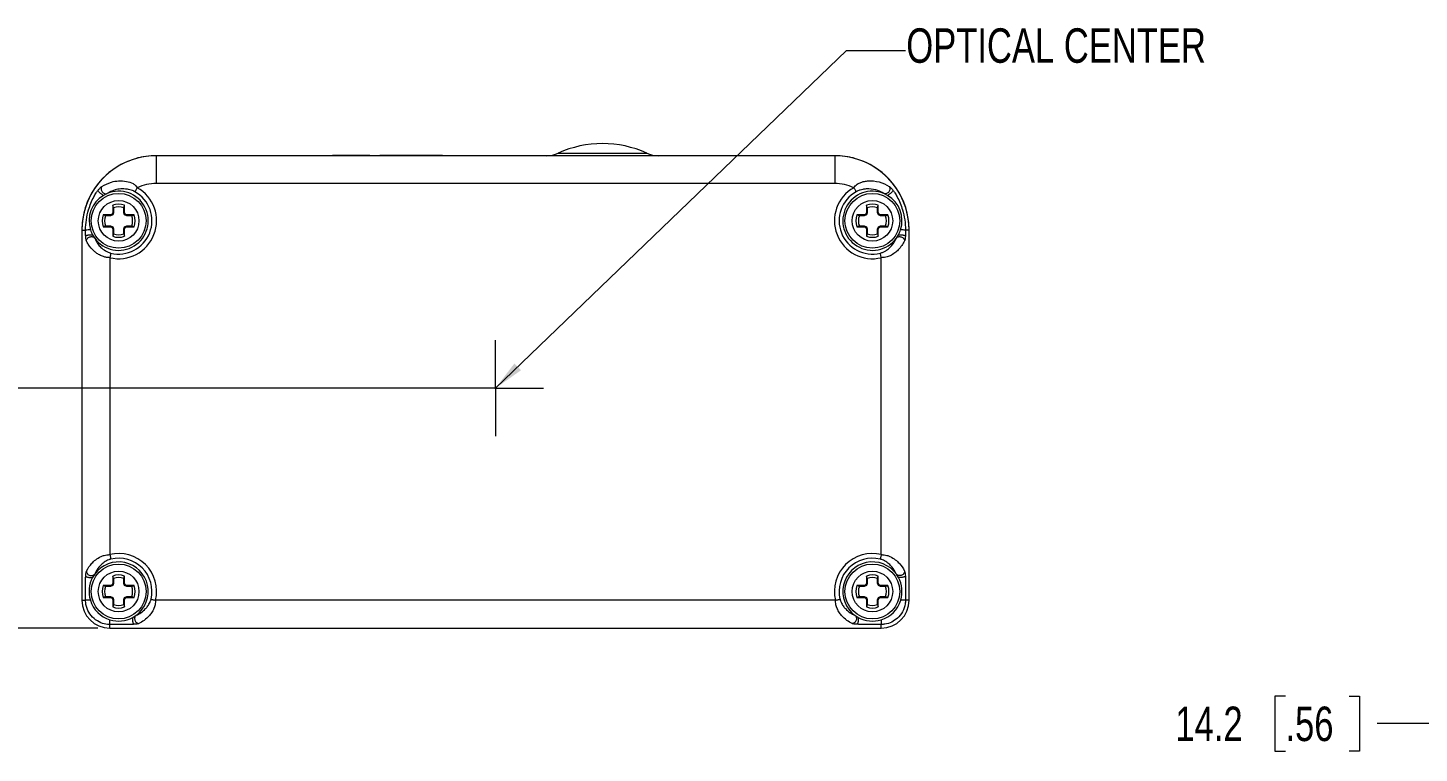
# Model space of a CAD drawing. Header units: millimetres. Extents: x 7 to 553, y 4 to 429.
# Drawn here: x 217.5 to 367, y 192.8 to 270.8 of the extents above; entities that cross this region are included whole.
import ezdxf

# ---------------------------------------------------------------- set-up
doc = ezdxf.new("R2010")
doc.units = ezdxf.units.MM
doc.styles.add('SLDTEXTSTYLE0', font='TXT', dxfattribs={"width": 0.75})
doc.dimstyles.new('SLDDIMSTYLE0', dxfattribs={"dimtxt": 3.704167, "dimasz": 3.302, "dimexe": 0, "dimexo": 0.0625, "dimgap": 0.926042, "dimtad": 0, "dimtih": 1, "dimtoh": 1, "dimdec": 1, "dimlfac": 0.5, "dimrnd": 1e-09, "dimzin": 12, "dimdsep": 46, "dimtxsty": 'SLDTEXTSTYLE0', "dimsah": 1, "dimcen": 0.09, "dimadec": 0, "dimazin": 3, "dimtfac": 1, "dimtdec": 1, "dimtofl": 0, "dimtmove": 0, "dimatfit": 3, "dimfxl": 1, "dimfrac": 2, "dimtolj": 1, "dimtzin": 12, "dimarcsym": 0})

# ---------------------------------------------------------------- blocks, each defined once
blk = doc.blocks.new('_D')
at = {"color": 7, "linetype": 'Continuous', "lineweight": 18}
for p, q in [((178.73, 249.96), (177.6, 249.96)), ((177.6, 249.96), (177.6, 244.07)), ((185.57, 249.96), (186.7, 249.96)), ((186.7, 249.96), (186.7, 244.07)), ((188.57, 247.01), (201.27, 247.01)), ((201.27, 247.01), (201.27, 232.02)), ((177.6, 244.07), (178.73, 244.07)), ((186.7, 244.07), (185.57, 244.07)), ((266.47, 232.02), (198.1, 232.02)), ((201.27, 232.02), (201.27, 206.22)), ((225.02, 206.22), (198.1, 206.22))]:
    blk.add_line(p, q, dxfattribs=at)
for points in [[(201.27, 232.02), (200.77, 228.72), (201.78, 228.72)], [(201.27, 206.22), (201.78, 209.52), (200.77, 209.52)]]:
    blk.add_solid(points, dxfattribs=at)
at = {"color": 7, "linetype": 'Continuous', "lineweight": 18, "char_height": 3.704, "attachment_point": 1, "style": 'SLDTEXTSTYLE0'}
for s, insert in [('12.9', (166.9, 248.85)), ('.51', (178.73, 248.85))]:
    blk.add_mtext(s, dxfattribs=dict(at, insert=insert))
blk = doc.blocks.new('SW_CENTERMARKSYMBOL_0')
at = {"color": 0, "linetype": 'Continuous', "lineweight": 0}
for p, q in [((0, 5.08), (0, 5.16)), ((0, 0), (0, 5.08)), ((-5.08, 0), (-5.16, 0)), ((0, 0), (-5.08, 0)), ((0, 0), (0, -5.08)), ((0, 0), (5.08, 0)), ((5.08, 0), (5.16, 0)), ((0, -5.08), (0, -5.16))]:
    blk.add_line(p, q, dxfattribs=at)
blk = doc.blocks.new('_D_10')
at = {"color": 7, "linetype": 'Continuous', "lineweight": 18}
for p, q in [((398.81, 222.27), (398.81, 192.77)), ((370.36, 212.85), (370.36, 192.77)), ((352.63, 198.89), (351.5, 198.89)), ((351.5, 198.89), (351.5, 193)), ((359.46, 198.89), (360.59, 198.89)), ((360.59, 198.89), (360.59, 193)), ((370.36, 195.95), (362.47, 195.95)), ((398.81, 195.95), (370.36, 195.95)), ((351.5, 193), (352.63, 193)), ((360.59, 193), (359.46, 193))]:
    blk.add_line(p, q, dxfattribs=at)
for points in [[(370.36, 195.95), (373.66, 195.44), (373.66, 196.46)], [(398.81, 195.95), (395.5, 196.46), (395.5, 195.44)]]:
    blk.add_solid(points, dxfattribs=at)
at = {"color": 7, "linetype": 'Continuous', "lineweight": 18, "char_height": 3.704, "attachment_point": 1, "style": 'SLDTEXTSTYLE0'}
for s, insert in [('14.2', (340.8, 197.78)), ('.56', (352.63, 197.78))]:
    blk.add_mtext(s, dxfattribs=dict(at, insert=insert))

msp = doc.modelspace()

# ---------------------------------------------------------------- linework, layer by layer
at = {"color": 7, "linetype": 'Continuous', "lineweight": 18}
for p, q in [((267.744, 232.018), (305.465, 268.322)), ((305.465, 268.322), (311.815, 268.322)), ((304.194, 257.018), (231.294, 257.018)), ((231.294, 257.018), (231.294, 254.018)), ((250.225, 257.02), (250.225, 257.018)), ((250.225, 257.02), (250.225, 257.02)), ((250.225, 257.02), (250.225, 257.018)), ((250.809, 257.02), (250.225, 257.02)), ((250.809, 257.02), (250.809, 257.018)), ((251.511, 257.02), (250.809, 257.02)), ((251.511, 257.02), (251.511, 257.018)), ((252.021, 257.02), (251.511, 257.02)), ((252.021, 257.02), (252.021, 257.018)), ((252.767, 257.02), (252.021, 257.02)), ((252.767, 257.02), (252.767, 257.018)), ((252.767, 257.02), (252.767, 257.018)), ((252.767, 257.02), (252.767, 257.02)), ((252.906, 257.02), (252.767, 257.02)), ((252.906, 257.02), (252.906, 257.018)), ((253.614, 257.02), (252.906, 257.02)), ((252.906, 257.02), (252.906, 257.018)), ((252.906, 257.02), (252.906, 257.02)), ((253.614, 257.02), (253.614, 257.018)), ((254.112, 257.02), (253.614, 257.02)), ((254.112, 257.02), (254.112, 257.018)), ((254.252, 257.02), (254.112, 257.02)), ((255.239, 257.02), (255.239, 257.018)), ((255.364, 257.02), (255.316, 257.02)), ((255.364, 257.02), (255.364, 257.018)), ((256.088, 257.02), (255.364, 257.02)), ((256.088, 257.02), (256.088, 257.018)), ((256.788, 257.02), (256.088, 257.02)), ((256.788, 257.02), (256.788, 257.018)), ((257.26, 257.02), (256.788, 257.02)), ((257.26, 257.02), (257.26, 257.018)), ((257.737, 257.02), (257.26, 257.02)), ((257.737, 257.02), (257.737, 257.018)), ((258.436, 257.02), (257.737, 257.02)), ((258.436, 257.02), (258.436, 257.018)), ((259.197, 257.02), (258.436, 257.02)), ((259.197, 257.02), (259.197, 257.018)), ((259.502, 257.02), (259.197, 257.02)), ((259.502, 257.02), (259.502, 257.018)), ((259.523, 257.02), (259.523, 257.018)), ((259.531, 257.02), (259.531, 257.018)), ((259.531, 257.02), (259.531, 257.02)), ((259.531, 257.02), (259.531, 257.018)), ((260.239, 257.02), (259.531, 257.02)), ((260.239, 257.02), (260.239, 257.018)), ((260.722, 257.02), (260.239, 257.02)), ((260.722, 257.02), (260.722, 257.018)), ((261.241, 257.02), (260.722, 257.02)), ((261.241, 257.02), (261.241, 257.018)), ((261.989, 257.02), (261.241, 257.02)), ((261.989, 257.02), (261.989, 257.018)), ((262.002, 257.02), (262.002, 257.018)), ((262.064, 257.02), (262.024, 257.02)), ((262.064, 257.02), (262.064, 257.018)), ((270.738, 257.02), (270.738, 257.018)), ((270.738, 257.02), (270.738, 257.02)), ((270.738, 257.02), (270.738, 257.018)), ((270.738, 257.02), (273.34, 257.02)), ((304.194, 257.018), (304.194, 254.018)), ((226.001, 252.945), (225.611, 252.747)), ((304.194, 254.018), (231.294, 254.018)), ((309.877, 252.747), (309.488, 252.945)), ((226.698, 251.421), (226.609, 251.679)), ((226.609, 251.679), (226.609, 250.907)), ((226.698, 251.421), (226.698, 250.889)), ((227.79, 251.421), (227.879, 251.679)), ((227.79, 250.889), (227.79, 251.421)), ((227.879, 250.907), (227.879, 251.679)), ((307.698, 251.421), (307.609, 251.679)), ((307.609, 251.679), (307.609, 250.907)), ((307.698, 251.421), (307.698, 250.889)), ((308.79, 251.421), (308.879, 251.679)), ((308.79, 250.889), (308.79, 251.421)), ((308.879, 250.907), (308.879, 251.679)), ((225.841, 250.564), (225.584, 250.653)), ((226.355, 250.653), (225.584, 250.653)), ((226.373, 250.564), (225.841, 250.564)), ((226.535, 250.727), (226.355, 250.653)), ((226.373, 250.564), (226.355, 250.653)), ((226.603, 250.659), (226.373, 250.564)), ((226.609, 250.907), (226.535, 250.727)), ((226.603, 250.659), (226.535, 250.727)), ((226.698, 250.889), (226.603, 250.659)), ((226.698, 250.889), (226.609, 250.907)), ((227.79, 250.889), (227.879, 250.907)), ((227.886, 250.659), (227.79, 250.889)), ((227.954, 250.727), (227.879, 250.907)), ((227.886, 250.659), (227.954, 250.727)), ((228.116, 250.564), (227.886, 250.659)), ((228.133, 250.653), (227.954, 250.727)), ((228.116, 250.564), (228.133, 250.653)), ((228.648, 250.564), (228.116, 250.564)), ((228.905, 250.653), (228.133, 250.653)), ((228.648, 250.564), (228.905, 250.653)), ((306.841, 250.564), (306.584, 250.653)), ((307.355, 250.653), (306.584, 250.653)), ((307.373, 250.564), (306.841, 250.564)), ((307.535, 250.727), (307.355, 250.653)), ((307.373, 250.564), (307.355, 250.653)), ((307.603, 250.659), (307.373, 250.564)), ((307.609, 250.907), (307.535, 250.727)), ((307.603, 250.659), (307.535, 250.727)), ((307.698, 250.889), (307.603, 250.659)), ((307.698, 250.889), (307.609, 250.907)), ((308.79, 250.889), (308.879, 250.907)), ((308.886, 250.659), (308.79, 250.889)), ((308.954, 250.727), (308.879, 250.907)), ((308.886, 250.659), (308.954, 250.727)), ((309.116, 250.564), (308.886, 250.659)), ((309.133, 250.653), (308.954, 250.727)), ((309.116, 250.564), (309.133, 250.653)), ((309.648, 250.564), (309.116, 250.564)), ((309.905, 250.653), (309.133, 250.653)), ((309.648, 250.564), (309.905, 250.653)), ((223.294, 249.018), (223.294, 248.668)), ((223.294, 249.018), (223.294, 209.218)), ((223.294, 249.018), (223.686, 249.018)), ((224.445, 248.509), (224.672, 248.148)), ((225.841, 249.472), (225.584, 249.383)), ((225.584, 249.383), (226.355, 249.383)), ((225.841, 249.472), (226.373, 249.472)), ((226.373, 249.472), (226.355, 249.383)), ((226.355, 249.383), (226.535, 249.309)), ((226.373, 249.472), (226.603, 249.377)), ((226.603, 249.377), (226.535, 249.309)), ((226.535, 249.309), (226.609, 249.129)), ((226.603, 249.377), (226.698, 249.147)), ((226.698, 249.147), (226.609, 249.129)), ((226.609, 249.129), (226.609, 248.357)), ((226.698, 248.615), (226.609, 248.357)), ((226.698, 249.147), (226.698, 248.615)), ((227.79, 249.147), (227.886, 249.377)), ((227.79, 249.147), (227.879, 249.129)), ((227.79, 248.615), (227.79, 249.147)), ((227.79, 248.615), (227.879, 248.357)), ((227.879, 249.129), (227.954, 249.309)), ((227.879, 248.357), (227.879, 249.129)), ((227.886, 249.377), (228.116, 249.472)), ((227.886, 249.377), (227.954, 249.309)), ((227.954, 249.309), (228.133, 249.383)), ((228.116, 249.472), (228.133, 249.383)), ((228.116, 249.472), (228.648, 249.472)), ((228.133, 249.383), (228.905, 249.383)), ((228.648, 249.472), (228.905, 249.383)), ((306.841, 249.472), (306.584, 249.383)), ((306.584, 249.383), (307.355, 249.383)), ((306.841, 249.472), (307.373, 249.472)), ((307.373, 249.472), (307.355, 249.383)), ((307.355, 249.383), (307.535, 249.309)), ((307.373, 249.472), (307.603, 249.377)), ((307.603, 249.377), (307.535, 249.309)), ((307.535, 249.309), (307.609, 249.129)), ((307.603, 249.377), (307.698, 249.147)), ((307.698, 249.147), (307.609, 249.129)), ((307.609, 249.129), (307.609, 248.357)), ((307.698, 248.615), (307.609, 248.357)), ((307.698, 249.147), (307.698, 248.615)), ((308.79, 249.147), (308.886, 249.377)), ((308.79, 249.147), (308.879, 249.129)), ((308.79, 248.615), (308.79, 249.147)), ((308.79, 248.615), (308.879, 248.357)), ((308.879, 249.129), (308.954, 249.309)), ((308.879, 248.357), (308.879, 249.129)), ((308.886, 249.377), (309.116, 249.472)), ((308.886, 249.377), (308.954, 249.309)), ((308.954, 249.309), (309.133, 249.383)), ((309.116, 249.472), (309.133, 249.383)), ((309.116, 249.472), (309.648, 249.472)), ((309.133, 249.383), (309.905, 249.383)), ((309.648, 249.472), (309.905, 249.383)), ((310.816, 248.148), (311.044, 248.509)), ((312.194, 249.018), (311.803, 249.018)), ((312.194, 248.668), (312.194, 249.018)), ((312.194, 209.218), (312.194, 249.018)), ((223.294, 248.145), (223.294, 212.031)), ((312.194, 212.031), (312.194, 248.145)), ((226.294, 246.051), (226.294, 214.125)), ((309.194, 214.125), (309.194, 246.051)), ((223.294, 211.508), (223.294, 209.218)), ((224.672, 212.028), (224.444, 211.665)), ((226.535, 210.867), (226.355, 210.793)), ((226.609, 211.047), (226.535, 210.867)), ((226.603, 210.799), (226.535, 210.867)), ((226.698, 211.029), (226.603, 210.799)), ((226.698, 211.561), (226.609, 211.819)), ((226.609, 211.819), (226.609, 211.047)), ((226.698, 211.029), (226.609, 211.047)), ((226.698, 211.561), (226.698, 211.029)), ((227.79, 211.561), (227.879, 211.819)), ((227.79, 211.029), (227.79, 211.561)), ((227.79, 211.029), (227.879, 211.047)), ((227.886, 210.799), (227.79, 211.029)), ((227.879, 211.047), (227.879, 211.819)), ((227.954, 210.867), (227.879, 211.047)), ((227.886, 210.799), (227.954, 210.867)), ((228.133, 210.793), (227.954, 210.867)), ((307.535, 210.867), (307.355, 210.793)), ((307.609, 211.047), (307.535, 210.867)), ((307.603, 210.799), (307.535, 210.867)), ((307.698, 211.029), (307.603, 210.799)), ((307.698, 211.561), (307.609, 211.819)), ((307.609, 211.819), (307.609, 211.047)), ((307.698, 211.029), (307.609, 211.047)), ((307.698, 211.561), (307.698, 211.029)), ((308.79, 211.561), (308.879, 211.819)), ((308.79, 211.029), (308.79, 211.561)), ((308.79, 211.029), (308.879, 211.047)), ((308.886, 210.799), (308.79, 211.029)), ((308.879, 211.047), (308.879, 211.819)), ((308.954, 210.867), (308.879, 211.047)), ((308.886, 210.799), (308.954, 210.867)), ((309.133, 210.793), (308.954, 210.867)), ((311.044, 211.665), (310.816, 212.028)), ((312.194, 209.218), (312.194, 211.508)), ((226.355, 210.793), (225.584, 210.793)), ((225.841, 210.704), (225.584, 210.793)), ((225.841, 209.612), (225.584, 209.523)), ((225.584, 209.523), (226.355, 209.523)), ((226.373, 210.704), (225.841, 210.704)), ((225.841, 209.612), (226.373, 209.612)), ((226.373, 210.704), (226.355, 210.793)), ((226.373, 209.612), (226.355, 209.523)), ((226.355, 209.523), (226.535, 209.449)), ((226.603, 210.799), (226.373, 210.704)), ((226.373, 209.612), (226.603, 209.517)), ((226.603, 209.517), (226.535, 209.449)), ((226.535, 209.449), (226.609, 209.269)), ((226.603, 209.517), (226.698, 209.287)), ((227.79, 209.287), (227.886, 209.517)), ((227.879, 209.269), (227.954, 209.449)), ((228.116, 210.704), (227.886, 210.799)), ((227.886, 209.517), (228.116, 209.612)), ((227.886, 209.517), (227.954, 209.449)), ((227.954, 209.449), (228.133, 209.523)), ((228.116, 210.704), (228.133, 210.793)), ((228.648, 210.704), (228.116, 210.704)), ((228.116, 209.612), (228.133, 209.523)), ((228.116, 209.612), (228.648, 209.612)), ((228.905, 210.793), (228.133, 210.793)), ((228.133, 209.523), (228.905, 209.523)), ((228.648, 210.704), (228.905, 210.793)), ((228.648, 209.612), (228.905, 209.523)), ((306.841, 210.704), (306.584, 210.793)), ((307.355, 210.793), (306.584, 210.793)), ((306.841, 209.612), (306.584, 209.523)), ((306.584, 209.523), (307.355, 209.523)), ((307.373, 210.704), (306.841, 210.704)), ((306.841, 209.612), (307.373, 209.612)), ((307.373, 210.704), (307.355, 210.793)), ((307.373, 209.612), (307.355, 209.523)), ((307.355, 209.523), (307.535, 209.449)), ((307.603, 210.799), (307.373, 210.704)), ((307.373, 209.612), (307.603, 209.517)), ((307.603, 209.517), (307.535, 209.449)), ((307.535, 209.449), (307.609, 209.269)), ((307.603, 209.517), (307.698, 209.287)), ((308.79, 209.287), (308.886, 209.517)), ((308.879, 209.269), (308.954, 209.449)), ((309.116, 210.704), (308.886, 210.799)), ((308.886, 209.517), (309.116, 209.612)), ((308.886, 209.517), (308.954, 209.449)), ((308.954, 209.449), (309.133, 209.523)), ((309.116, 210.704), (309.133, 210.793)), ((309.648, 210.704), (309.116, 210.704)), ((309.116, 209.612), (309.133, 209.523)), ((309.116, 209.612), (309.648, 209.612)), ((309.905, 210.793), (309.133, 210.793)), ((309.133, 209.523), (309.905, 209.523)), ((309.648, 210.704), (309.905, 210.793)), ((309.648, 209.612), (309.905, 209.523)), ((223.294, 209.218), (223.686, 209.218)), ((226.698, 209.287), (226.609, 209.269)), ((226.609, 209.269), (226.609, 208.497)), ((226.698, 208.755), (226.609, 208.497)), ((226.698, 209.287), (226.698, 208.755)), ((227.79, 209.287), (227.879, 209.269)), ((227.79, 208.755), (227.79, 209.287)), ((227.79, 208.755), (227.879, 208.497)), ((227.879, 208.497), (227.879, 209.269)), ((304.275, 209.218), (231.214, 209.218)), ((307.698, 209.287), (307.609, 209.269)), ((307.609, 209.269), (307.609, 208.497)), ((307.698, 208.755), (307.609, 208.497)), ((307.698, 209.287), (307.698, 208.755)), ((308.79, 208.755), (308.79, 209.287)), ((308.79, 209.287), (308.879, 209.269)), ((308.79, 208.755), (308.879, 208.497)), ((308.879, 208.497), (308.879, 209.269)), ((312.194, 209.218), (311.803, 209.218)), ((226.294, 206.218), (226.294, 206.609)), ((228.765, 207.365), (229.126, 207.595)), ((306.363, 207.595), (306.722, 207.366)), ((309.194, 206.218), (309.194, 206.609)), ((226.294, 206.218), (228.594, 206.218)), ((226.294, 206.218), (309.194, 206.218)), ((229.117, 206.218), (306.371, 206.218)), ((306.894, 206.218), (309.194, 206.218))]:
    msp.add_line(p, q, dxfattribs=at)
at = {"color": 8, "linetype": 'Continuous', "lineweight": 18}
msp.add_line((274.47, 257.286), (284.005, 257.286), dxfattribs=at)
at = {"color": 7, "linetype": 'Continuous', "lineweight": 18, "flags": 128}
for points in [[(228.996, 253.142), (229.004, 253.156), (229.02, 253.185), (229.044, 253.227), (229.074, 253.281), (229.11, 253.346), (229.15, 253.418), (229.194, 253.496), (229.239, 253.576)], [(306.25, 253.576), (306.295, 253.496), (306.338, 253.418), (306.379, 253.346), (306.415, 253.281), (306.445, 253.227), (306.469, 253.185), (306.485, 253.156), (306.493, 253.142)], [(226.41, 246.536), (226.406, 246.519), (226.399, 246.487), (226.387, 246.44), (226.373, 246.38), (226.356, 246.308), (226.337, 246.227), (226.316, 246.141), (226.294, 246.051)], [(309.194, 246.051), (309.173, 246.141), (309.152, 246.227), (309.133, 246.308), (309.116, 246.38), (309.101, 246.44), (309.09, 246.487), (309.082, 246.519), (309.078, 246.536)], [(226.294, 214.125), (226.316, 214.035), (226.337, 213.949), (226.356, 213.868), (226.373, 213.796), (226.387, 213.736), (226.399, 213.689), (226.406, 213.657), (226.41, 213.641)], [(309.194, 214.125), (309.173, 214.035), (309.152, 213.949), (309.133, 213.868), (309.116, 213.796), (309.101, 213.736), (309.09, 213.689), (309.082, 213.657), (309.078, 213.641)], [(230.729, 209.333), (230.745, 209.329), (230.777, 209.321), (230.824, 209.31), (230.885, 209.296), (230.957, 209.279), (231.037, 209.26), (231.124, 209.239), (231.214, 209.218)], [(304.275, 209.218), (304.365, 209.239), (304.451, 209.26), (304.532, 209.279), (304.604, 209.296), (304.664, 209.31), (304.711, 209.321), (304.744, 209.329), (304.76, 209.333)]]:
    msp.add_lwpolyline(points, dxfattribs=at)
at = {"color": 7, "linetype": 'Continuous', "lineweight": 18}
for centre, radius in [((227.244, 250.018), 2.946), ((308.244, 250.018), 2.946), ((227.244, 250.018), 2.184), ((308.244, 250.018), 2.184), ((267.744, 232.018), 0.0784), ((227.244, 210.158), 2.946), ((227.244, 210.158), 2.184), ((308.244, 210.158), 2.946), ((308.244, 210.158), 2.184)]:
    msp.add_circle(centre, radius, dxfattribs=at)
for centre, radius, start, end in [((273.231, 260.018), 3, 270, 294.4058), ((279.238, 246.78), 11.537, 65.5942, 114.4058), ((285.244, 260.018), 3, 245.5942, 270), ((231.294, 249.018), 8, 90, 180), ((231.294, 249.018), 8, 110.41621, 180), ((231.294, 249.018), 8, 90, 106.33656), ((304.194, 249.018), 8, 73.66344, 90), ((304.194, 249.018), 8, 0, 90), ((304.194, 249.018), 8, 0, 69.58379), ((227.244, 250.018), 3.18, 120.90044, 198.05476), ((227.244, 250.018), 3.18, 216.01813, 113.01597), ((227.244, 250.018), 4.079, 256.53248, 60.72344), ((227.244, 250.018), 3.581, 256.53248, 60.72344), ((231.294, 249.018), 5, 90, 114.27032), ((308.244, 250.018), 4.079, 119.27656, 283.46752), ((304.194, 249.018), 5, 65.72968, 90), ((308.244, 250.018), 3.581, 119.27656, 283.46752), ((308.244, 250.018), 3.18, 66.98403, 323.98187), ((308.244, 250.018), 3.18, 341.94524, 59.09956), ((227.244, 250.018), 1.778, 69.07517, 110.92483), ((227.244, 250.018), 1.506, 68.73508, 111.26492), ((308.244, 250.018), 1.778, 69.07517, 110.92483), ((308.244, 250.018), 1.506, 68.73508, 111.26492), ((227.244, 250.018), 1.778, 159.07517, 200.92483), ((227.244, 250.018), 1.506, 158.73508, 201.26492), ((227.244, 250.018), 1.506, 338.73508, 21.26492), ((227.244, 250.018), 1.778, 339.07517, 20.92483), ((308.244, 250.018), 1.778, 159.07517, 200.92483), ((308.244, 250.018), 1.506, 158.73508, 201.26492), ((308.244, 250.018), 1.506, 338.73508, 21.26492), ((308.244, 250.018), 1.778, 339.07517, 20.92483), ((224.144, 241.949), 7.084, 89.38082, 93.71037), ((227.244, 250.018), 3.18, 198.05476, 208.32132), ((227.244, 250.018), 1.778, 249.07517, 290.92483), ((227.244, 250.018), 1.506, 248.73508, 291.26492), ((308.244, 250.018), 1.778, 249.07517, 290.92483), ((308.244, 250.018), 1.506, 248.73508, 291.26492), ((308.244, 250.018), 3.18, 331.67868, 341.94524), ((311.344, 241.949), 7.084, 86.28963, 90.61918), ((227.244, 210.158), 4.079, 346.67687, 103.46752), ((308.244, 210.158), 4.079, 76.53248, 193.32313), ((227.244, 210.158), 3.18, 306.2822, 143.98187), ((227.244, 210.158), 3.581, 346.67687, 103.46752), ((308.244, 210.158), 3.581, 76.53248, 193.32313), ((308.244, 210.158), 3.18, 36.01813, 233.7178), ((227.244, 210.158), 3.18, 151.72249, 197.03464), ((227.244, 210.158), 1.778, 69.07517, 110.92483), ((227.244, 210.158), 1.506, 68.73508, 111.26492), ((308.244, 210.158), 1.778, 69.07517, 110.92483), ((308.244, 210.158), 1.506, 68.73508, 111.26492), ((308.244, 210.158), 3.18, 342.96536, 28.29303), ((227.244, 210.158), 1.778, 159.07517, 200.92483), ((227.244, 210.158), 1.506, 158.73508, 201.26492), ((227.244, 210.158), 1.506, 338.73508, 21.26492), ((227.244, 210.158), 1.778, 339.07517, 20.92483), ((308.244, 210.158), 1.778, 159.07517, 200.92483), ((308.244, 210.158), 1.506, 158.73508, 201.26492), ((308.244, 210.158), 1.506, 338.73508, 21.26492), ((308.244, 210.158), 1.778, 339.07517, 20.92483), ((226.294, 209.218), 3, 180, 270), ((224.135, 197.524), 11.702, 89.66194, 92.19965), ((227.244, 210.158), 3.18, 197.03464, 252.74221), ((227.244, 210.158), 1.778, 249.07517, 290.92483), ((227.244, 210.158), 1.506, 248.73508, 291.26492), ((308.244, 210.158), 1.778, 249.07517, 290.92483), ((308.244, 210.158), 1.506, 248.73508, 291.26492), ((308.244, 210.158), 3.18, 287.25779, 342.96536), ((309.194, 209.218), 3, 270, 0), ((311.354, 197.524), 11.702, 87.80035, 90.33806), ((211.553, 207.055), 14.748, 358.26835, 0.25741), ((227.244, 210.158), 3.18, 252.74221, 298.56923), ((308.244, 210.158), 3.18, 241.39116, 287.25779), ((323.919, 207.055), 14.732, 179.74148, 181.73276)]:
    msp.add_arc(centre, radius, start, end, dxfattribs=at)
for points, knots in [([(225.424, 253.709), (225.764, 253.885), (226.324, 254.176), (227.227, 254.337), (227.999, 254.301), (228.646, 254.12), (229.058, 253.839), (229.19, 253.647), (229.239, 253.576)], [0, 0, 0, 0, 0.3237114, 0.5327247, 0.7410021, 0.894955, 0.9608969, 1, 1, 1, 1]), ([(306.25, 253.576), (306.267, 253.603), (306.337, 253.712), (306.553, 253.947), (306.895, 254.119), (307.312, 254.248), (308.043, 254.354), (309.013, 254.25), (309.724, 253.921), (310.061, 253.711), (310.064, 253.709)], [0, 0, 0, 0, 0.01469594, 0.0585511, 0.15069221, 0.2287627, 0.33738071, 0.66637585, 0.9967536, 1, 1, 1, 1]), ([(223.686, 249.018), (223.703, 249.387), (223.739, 250.126), (224.029, 251.338), (224.4, 252.304), (224.802, 252.984), (224.966, 253.207), (225.038, 253.305)], [0, 0, 0, 0, 0.2420308, 0.4843744, 0.8132838, 0.9179215, 1, 1, 1, 1]), ([(225.038, 253.305), (225.102, 253.384), (225.2, 253.505), (225.336, 253.643), (225.395, 253.687), (225.424, 253.709)], [0, 0, 0, 0, 0.4840135, 0.7403065, 1, 1, 1, 1]), ([(225.611, 252.747), (225.579, 252.763), (225.515, 252.795), (225.412, 252.863), (225.311, 252.941), (225.218, 253.024), (225.14, 253.108), (225.081, 253.186), (225.044, 253.255), (225.04, 253.289), (225.038, 253.305)], [0, 0, 0, 0, 0.125002, 0.2500034, 0.3750018, 0.5000016, 0.6250033, 0.7500032, 0.8750057, 1, 1, 1, 1]), ([(225.424, 253.709), (225.403, 253.666), (225.361, 253.58), (225.354, 253.425), (225.391, 253.27), (225.47, 253.129), (225.584, 253.015), (225.72, 252.941), (225.866, 252.912), (225.956, 252.934), (226.001, 252.945)], [0, 0, 0, 0, 0.124999, 0.2500009, 0.3750001, 0.5000002, 0.6250007, 0.7500003, 0.8749998, 1, 1, 1, 1]), ([(228.996, 253.142), (228.973, 253.154), (228.877, 253.205), (228.579, 253.327), (228.078, 253.446), (227.46, 253.463), (226.728, 253.328), (226.278, 253.091), (226.001, 252.945)], [0, 0, 0, 0, 0.0138016, 0.0582839, 0.2021728, 0.4234489, 0.6454843, 1, 1, 1, 1]), ([(309.488, 252.945), (309.485, 252.947), (309.215, 253.118), (308.646, 253.388), (307.853, 253.48), (307.247, 253.406), (306.928, 253.327), (306.696, 253.243), (306.54, 253.168), (306.5, 253.145), (306.493, 253.142)], [0, 0, 0, 0, 0.0035631, 0.3613067, 0.7176199, 0.8280683, 0.902379, 0.9754383, 0.9959509, 1, 1, 1, 1]), ([(310.064, 253.709), (310.085, 253.666), (310.127, 253.58), (310.134, 253.425), (310.098, 253.27), (310.018, 253.129), (309.905, 253.015), (309.769, 252.941), (309.622, 252.912), (309.533, 252.934), (309.488, 252.945)], [0, 0, 0, 0, 0.124999, 0.2500009, 0.3750001, 0.5000002, 0.6250007, 0.7500003, 0.8749998, 1, 1, 1, 1]), ([(310.45, 253.305), (310.449, 253.289), (310.445, 253.255), (310.408, 253.186), (310.349, 253.108), (310.271, 253.024), (310.178, 252.941), (310.077, 252.863), (309.974, 252.795), (309.909, 252.763), (309.877, 252.747)], [0, 0, 0, 0, 0.1249944, 0.249998, 0.3749963, 0.4999981, 0.6249979, 0.7499993, 0.8750008, 1, 1, 1, 1]), ([(310.064, 253.709), (310.094, 253.687), (310.153, 253.643), (310.288, 253.505), (310.386, 253.384), (310.45, 253.305)], [0, 0, 0, 0, 0.2596935, 0.5159865, 1, 1, 1, 1]), ([(310.45, 253.305), (310.523, 253.207), (310.687, 252.984), (311.088, 252.304), (311.46, 251.338), (311.75, 250.126), (311.785, 249.387), (311.803, 249.018)], [0, 0, 0, 0, 0.0820781, 0.1867163, 0.5156256, 0.7579692, 1, 1, 1, 1]), ([(223.703, 248.374), (223.701, 248.415), (223.69, 248.625), (223.688, 248.843), (223.686, 249.018)], [0, 0, 0, 0, 0.1974932, 1, 1, 1, 1]), ([(223.703, 248.374), (223.714, 248.385), (223.734, 248.408), (223.798, 248.441), (223.882, 248.469), (223.985, 248.492), (224.099, 248.509), (224.219, 248.517), (224.338, 248.519), (224.409, 248.512), (224.445, 248.509)], [0, 0, 0, 0, 0.125005, 0.2500024, 0.3750022, 0.5000031, 0.6249997, 0.7499993, 0.8749978, 1, 1, 1, 1]), ([(223.78, 247.855), (223.771, 247.881), (223.75, 247.938), (223.722, 248.116), (223.711, 248.273), (223.703, 248.374)], [0, 0, 0, 0, 0.2395534, 0.5142413, 1, 1, 1, 1]), ([(223.78, 247.855), (223.789, 247.902), (223.806, 247.996), (223.888, 248.123), (224.001, 248.226), (224.14, 248.294), (224.292, 248.321), (224.44, 248.305), (224.575, 248.248), (224.64, 248.181), (224.672, 248.148)], [0, 0, 0, 0, 0.1249992, 0.2499989, 0.375, 0.4999999, 0.6249995, 0.7499987, 0.8749981, 1, 1, 1, 1]), ([(310.816, 248.148), (310.849, 248.181), (310.913, 248.248), (311.048, 248.305), (311.197, 248.321), (311.348, 248.294), (311.488, 248.226), (311.601, 248.123), (311.682, 247.996), (311.7, 247.902), (311.708, 247.855)], [0, 0, 0, 0, 0.1249998, 0.2499991, 0.3750013, 0.5000009, 0.6250008, 0.7499996, 0.8750008, 1, 1, 1, 1]), ([(311.044, 248.509), (311.079, 248.512), (311.151, 248.519), (311.27, 248.517), (311.389, 248.509), (311.504, 248.492), (311.606, 248.469), (311.691, 248.441), (311.755, 248.408), (311.775, 248.385), (311.785, 248.374)], [0, 0, 0, 0, 0.1249985, 0.2500009, 0.3750004, 0.499997, 0.6249979, 0.7499977, 0.8749951, 1, 1, 1, 1]), ([(311.785, 248.374), (311.778, 248.273), (311.766, 248.116), (311.738, 247.938), (311.718, 247.881), (311.708, 247.855)], [0, 0, 0, 0, 0.4857585, 0.7604328, 1, 1, 1, 1]), ([(311.803, 249.018), (311.801, 248.843), (311.799, 248.625), (311.787, 248.415), (311.785, 248.374)], [0, 0, 0, 0, 0.8025068, 1, 1, 1, 1]), ([(226.294, 246.051), (226.244, 246.054), (226.121, 246.06), (225.873, 246.089), (225.621, 246.154), (225.299, 246.278), (224.982, 246.451), (224.459, 246.85), (224.073, 247.305), (223.844, 247.735), (223.78, 247.855)], [0, 0, 0, 0, 0.0248544, 0.0605041, 0.1304634, 0.1868481, 0.314355, 0.44226, 0.8447169, 1, 1, 1, 1]), ([(224.672, 248.148), (224.725, 248.042), (224.848, 247.791), (225.074, 247.433), (225.406, 247.061), (225.788, 246.798), (226.117, 246.636), (226.256, 246.581), (226.364, 246.547), (226.4, 246.538), (226.41, 246.536)], [0, 0, 0, 0, 0.1726449, 0.409014, 0.645284, 0.8789173, 0.929249, 0.9786998, 0.9938354, 1, 1, 1, 1]), ([(309.078, 246.536), (309.096, 246.54), (309.162, 246.557), (309.346, 246.622), (309.648, 246.77), (309.98, 247.001), (310.195, 247.217), (310.406, 247.456), (310.609, 247.731), (310.745, 248.004), (310.816, 248.148)], [0, 0, 0, 0, 0.0103049, 0.0393676, 0.1342015, 0.3159212, 0.4983739, 0.5511644, 0.7624117, 1, 1, 1, 1]), ([(311.708, 247.855), (311.508, 247.519), (311.231, 247.054), (310.669, 246.555), (310.239, 246.293), (309.804, 246.127), (309.452, 246.065), (309.269, 246.055), (309.194, 246.051)], [0, 0, 0, 0, 0.4528986, 0.6265666, 0.7994842, 0.9104126, 0.9632405, 1, 1, 1, 1]), ([(223.78, 212.321), (223.787, 212.334), (223.944, 212.651), (224.237, 213.076), (224.752, 213.58), (225.204, 213.862), (225.638, 214.03), (225.918, 214.093), (226.13, 214.116), (226.244, 214.122), (226.294, 214.125)], [0, 0, 0, 0, 0.01598571, 0.40052502, 0.60275638, 0.8038202, 0.88864891, 0.94390676, 0.97533054, 1, 1, 1, 1]), ([(309.194, 214.125), (309.245, 214.122), (309.359, 214.116), (309.571, 214.093), (309.85, 214.03), (310.284, 213.862), (310.736, 213.58), (311.252, 213.076), (311.545, 212.651), (311.702, 212.334), (311.708, 212.321)], [0, 0, 0, 0, 0.0246695, 0.0560933, 0.1113506, 0.1961797, 0.3972433, 0.5994749, 0.9840143, 1, 1, 1, 1]), ([(223.703, 211.799), (223.711, 211.9), (223.722, 212.059), (223.75, 212.238), (223.771, 212.295), (223.78, 212.321)], [0, 0, 0, 0, 0.4856303, 0.7604506, 1, 1, 1, 1]), ([(223.78, 212.321), (223.789, 212.274), (223.806, 212.18), (223.888, 212.053), (224.001, 211.95), (224.14, 211.882), (224.292, 211.855), (224.44, 211.872), (224.575, 211.928), (224.64, 211.995), (224.672, 212.028)], [0, 0, 0, 0, 0.1249992, 0.2499989, 0.375, 0.4999999, 0.6249995, 0.7499987, 0.8749981, 1, 1, 1, 1]), ([(226.41, 213.641), (226.4, 213.638), (226.368, 213.63), (226.282, 213.604), (226.124, 213.545), (225.806, 213.387), (225.454, 213.135), (225.039, 212.69), (224.803, 212.317), (224.677, 212.039), (224.672, 212.028)], [0, 0, 0, 0, 0.0061131, 0.0189966, 0.0553777, 0.1300056, 0.3423721, 0.555879, 0.9822, 1, 1, 1, 1]), ([(310.816, 212.028), (310.811, 212.039), (310.685, 212.317), (310.449, 212.69), (310.035, 213.135), (309.683, 213.387), (309.364, 213.545), (309.206, 213.604), (309.121, 213.63), (309.089, 213.638), (309.078, 213.641)], [0, 0, 0, 0, 0.01779998, 0.44412112, 0.65762797, 0.8699948, 0.94462231, 0.98100345, 0.99388759, 1, 1, 1, 1]), ([(311.708, 212.321), (311.7, 212.274), (311.682, 212.18), (311.601, 212.053), (311.488, 211.95), (311.348, 211.882), (311.197, 211.855), (311.048, 211.872), (310.913, 211.928), (310.849, 211.995), (310.816, 212.028)], [0, 0, 0, 0, 0.1249992, 0.2500004, 0.3749992, 0.4999991, 0.6249987, 0.7500009, 0.8750002, 1, 1, 1, 1]), ([(311.708, 212.321), (311.718, 212.295), (311.739, 212.238), (311.766, 212.059), (311.778, 211.901), (311.785, 211.8)], [0, 0, 0, 0, 0.23953441, 0.51432578, 1, 1, 1, 1]), ([(223.686, 209.218), (223.688, 209.591), (223.692, 210.336), (223.677, 211.207), (223.698, 211.686), (223.703, 211.799)], [0, 0, 0, 0, 0.4327398, 0.8654714, 1, 1, 1, 1]), ([(223.703, 211.799), (223.713, 211.788), (223.734, 211.765), (223.797, 211.733), (223.882, 211.705), (223.984, 211.682), (224.098, 211.665), (224.218, 211.657), (224.337, 211.656), (224.408, 211.662), (224.444, 211.665)], [0, 0, 0, 0, 0.124995, 0.2499983, 0.3750019, 0.4999982, 0.6249998, 0.7500003, 0.8750008, 1, 1, 1, 1]), ([(311.785, 211.8), (311.775, 211.789), (311.755, 211.766), (311.691, 211.734), (311.607, 211.706), (311.504, 211.682), (311.39, 211.666), (311.271, 211.657), (311.152, 211.656), (311.08, 211.662), (311.044, 211.665)], [0, 0, 0, 0, 0.1250012, 0.2500028, 0.3750006, 0.5000016, 0.6250007, 0.7499977, 0.8749983, 1, 1, 1, 1]), ([(311.785, 211.8), (311.788, 211.758), (311.801, 211.506), (311.805, 210.875), (311.799, 210.059), (311.802, 209.457), (311.803, 209.218)], [0, 0, 0, 0, 0.0505307, 0.3028708, 0.7232413, 1, 1, 1, 1]), ([(229.126, 207.595), (229.297, 207.682), (229.659, 207.866), (230.064, 208.215), (230.384, 208.585), (230.562, 208.884), (230.667, 209.133), (230.702, 209.237), (230.719, 209.294), (230.728, 209.328), (230.729, 209.333)], [0, 0, 0, 0, 0.2854461, 0.6035588, 0.7627174, 0.9205566, 0.9635669, 0.9803495, 0.9968751, 1, 1, 1, 1]), ([(304.76, 209.333), (304.761, 209.328), (304.769, 209.294), (304.786, 209.237), (304.822, 209.133), (304.926, 208.884), (305.104, 208.585), (305.425, 208.215), (305.83, 207.866), (306.191, 207.682), (306.363, 207.595)], [0, 0, 0, 0, 0.0031249, 0.0196505, 0.0364331, 0.0794432, 0.2372825, 0.3964413, 0.7145538, 1, 1, 1, 1]), ([(226.294, 206.609), (226.216, 206.612), (225.891, 206.622), (225.287, 206.777), (224.567, 207.217), (223.997, 207.907), (223.721, 208.617), (223.695, 209.066), (223.686, 209.218)], [0, 0, 0, 0, 0.0577467, 0.2396659, 0.4517588, 0.669812, 0.8878113, 1, 1, 1, 1]), ([(231.214, 209.218), (231.212, 209.19), (231.207, 209.073), (231.19, 208.906), (231.15, 208.69), (231.048, 208.341), (230.849, 207.94), (230.485, 207.47), (230.028, 207.042), (229.615, 206.812), (229.421, 206.704)], [0, 0, 0, 0, 0.0139574, 0.0573704, 0.0853336, 0.1407167, 0.2963434, 0.4532952, 0.7432455, 1, 1, 1, 1]), ([(306.068, 206.704), (305.874, 206.812), (305.461, 207.042), (305.004, 207.47), (304.64, 207.94), (304.441, 208.341), (304.339, 208.69), (304.298, 208.906), (304.282, 209.073), (304.276, 209.19), (304.275, 209.218)], [0, 0, 0, 0, 0.2567545, 0.5467047, 0.7036568, 0.8592832, 0.9146664, 0.9426297, 0.9860426, 1, 1, 1, 1]), ([(311.803, 209.218), (311.796, 209.084), (311.774, 208.655), (311.52, 207.957), (310.991, 207.289), (310.322, 206.838), (309.712, 206.635), (309.324, 206.616), (309.194, 206.609)], [0, 0, 0, 0, 0.098444, 0.3164245, 0.5344402, 0.7147916, 0.9043237, 1, 1, 1, 1]), ([(228.9, 206.627), (228.836, 206.624), (228.54, 206.609), (227.984, 206.609), (227.181, 206.614), (226.616, 206.611), (226.294, 206.609)], [0, 0, 0, 0, 0.0755446, 0.3507687, 0.63136, 1, 1, 1, 1]), ([(228.9, 206.627), (228.889, 206.637), (228.866, 206.657), (228.834, 206.721), (228.806, 206.804), (228.783, 206.906), (228.766, 207.02), (228.757, 207.139), (228.756, 207.258), (228.762, 207.33), (228.765, 207.365)], [0, 0, 0, 0, 0.12500168, 0.24999885, 0.37500106, 0.50000047, 0.62499928, 0.74999859, 0.87499941, 1, 1, 1, 1]), ([(229.421, 206.704), (229.395, 206.694), (229.338, 206.674), (229.16, 206.646), (229.001, 206.634), (228.9, 206.627)], [0, 0, 0, 0, 0.2396886, 0.5143407, 1, 1, 1, 1]), ([(229.126, 207.595), (229.093, 207.562), (229.026, 207.497), (228.97, 207.362), (228.954, 207.214), (228.982, 207.063), (229.05, 206.924), (229.153, 206.811), (229.28, 206.73), (229.374, 206.713), (229.421, 206.704)], [0, 0, 0, 0, 0.1249993, 0.2500001, 0.3750011, 0.4999998, 0.6250015, 0.7500015, 0.8750019, 1, 1, 1, 1]), ([(306.363, 207.595), (306.396, 207.562), (306.462, 207.497), (306.518, 207.362), (306.534, 207.214), (306.507, 207.063), (306.438, 206.924), (306.336, 206.811), (306.208, 206.73), (306.115, 206.713), (306.068, 206.704)], [0, 0, 0, 0, 0.1250011, 0.2500008, 0.3750021, 0.5000012, 0.6250016, 0.7500015, 0.8750019, 1, 1, 1, 1]), ([(306.586, 206.627), (306.485, 206.634), (306.327, 206.646), (306.15, 206.674), (306.094, 206.694), (306.068, 206.704)], [0, 0, 0, 0, 0.4857747, 0.7602769, 1, 1, 1, 1]), ([(306.722, 207.366), (306.725, 207.331), (306.731, 207.259), (306.729, 207.14), (306.721, 207.021), (306.704, 206.907), (306.681, 206.805), (306.652, 206.721), (306.62, 206.657), (306.597, 206.637), (306.586, 206.627)], [0, 0, 0, 0, 0.12500232, 0.25000128, 0.37500087, 0.50000144, 0.62500316, 0.75000197, 0.87500209, 1, 1, 1, 1]), ([(309.194, 206.609), (309.171, 206.609), (308.856, 206.609), (308.207, 206.617), (307.355, 206.601), (306.805, 206.62), (306.586, 206.627)], [0, 0, 0, 0, 0.02654759, 0.36114385, 0.74616619, 1, 1, 1, 1])]:
    msp.add_open_spline(points, degree=3, knots=knots, dxfattribs=at)
msp.add_solid([(267.744, 232.018), (270.476, 233.942), (269.771, 234.674)], dxfattribs=at)

# ---------------------------------------------------------------- block references
at = {"color": 7, "linetype": 'Continuous', "lineweight": 0}
msp.add_blockref('SW_CENTERMARKSYMBOL_0', (267.744, 232.018), dxfattribs=at)

# ---------------------------------------------------------------- texts
at = {"color": 7, "linetype": 'Continuous', "lineweight": 0, "insert": (311.886, 270.711), "char_height": 3.70417, "attachment_point": 1, "style": 'SLDTEXTSTYLE0'}
msp.add_mtext('OPTICAL CENTER', dxfattribs=at)

# ---------------------------------------------------------------- dimensions: what is measured, and where the dimension line sits
at = {"color": 7, "linetype": 'Continuous', "lineweight": 18}
dim = msp.add_linear_dim(base=(201.274, 206.218), p1=(267.744, 232.018), p2=(226.294, 206.218), angle=90, dimstyle='SLDDIMSTYLE0', dxfattribs=at)
dim.commit()
dim.dimension.update_dxf_attribs({"geometry": '_D', "text_midpoint": (201.274, 247.013), "dimtype": 160})
dim = msp.add_linear_dim(base=(398.805, 195.947), p1=(370.355, 214.125), p2=(398.805, 223.538), dimstyle='SLDDIMSTYLE0', dxfattribs=at)
dim.commit()
dim.dimension.update_dxf_attribs({"geometry": '_D_10', "text_midpoint": (351.257, 195.947), "dimtype": 160})

doc.saveas('drawing.dxf')
